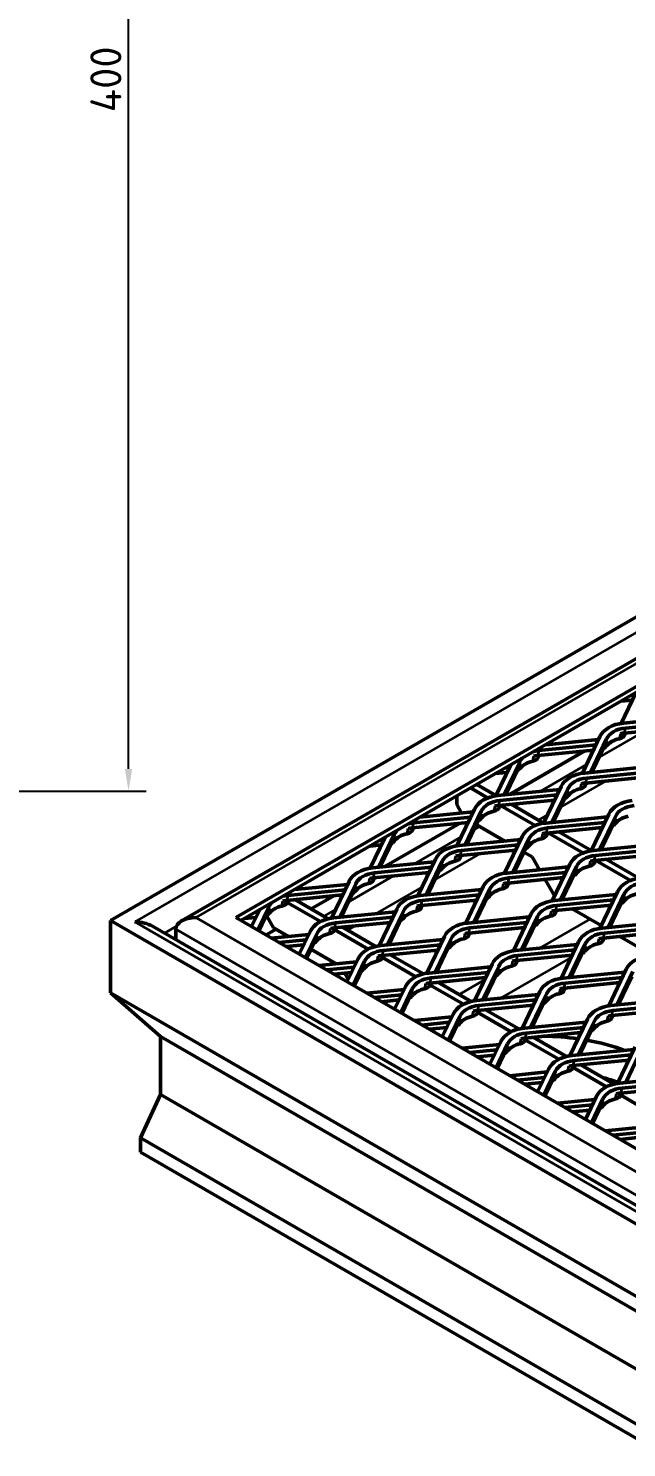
# Model space of a CAD drawing. Header units: millimetres. Extents: x 0 to 1485, y 0 to 1050.
# Drawn here: x 721 to 889.6, y 201 to 600.9 of the extents above; entities that cross this region are included whole.
import ezdxf

# ---------------------------------------------------------------- set-up
doc = ezdxf.new("R2010")
doc.units = ezdxf.units.MM
doc.header["$LTSCALE"] = 2.5
for name, color, linetype, lineweight in [('Bemaßung (ISO)', 7, 'Continuous', 25), ('Sichtbar (ISO)', 7, 'Continuous', 50), ('Sichtbar schmal (ISO)', 7, 'Continuous', 35)]:
    doc.layers.add(name, color=color, linetype=linetype, lineweight=lineweight)
doc.styles.add('TXT 3_5', font='isocpeur.ttf')
doc.dimstyles.new('Anrin Standard (DIN)', dxfattribs={"dimscale": 2.5, "dimtxt": 3.5, "dimasz": 2.5, "dimexe": 2, "dimexo": 0, "dimgap": 0.8, "dimtad": 1, "dimrnd": 1e-08, "dimtxsty": 'TXT 3_5', "dimcen": 0.09, "dimdle": 10, "dimclrd": 256, "dimclre": 256, "dimclrt": 256, "dimadec": 0, "dimazin": 2, "dimtfac": 0.714286, "dimtmove": 0, "dimatfit": 3, "dimfxl": 1, "dimtolj": 1, "dimlwd": -1, "dimlwe": -1, "dimarcsym": 0})

# ---------------------------------------------------------------- blocks, each defined once
blk = doc.blocks.new('*D18')
at = {"layer": 'Bemaßung (ISO)', "transparency": 16777216}
for p, q in [((706.71, 786.01), (754.21, 786.01)), ((749.21, 392.26), (749.21, 779.76)), ((706.71, 386.01), (754.21, 386.01))]:
    blk.add_line(p, q, dxfattribs=at)
for points in [[(748.17, 779.76), (750.26, 779.76), (749.21, 786.01)], [(748.17, 392.26), (750.26, 392.26), (749.21, 386.01)]]:
    blk.add_solid(points, dxfattribs=at)
at = {"layer": 'Defpoints', "color": 0, "transparency": 16777216}
for p in [(706.71, 786.01), (749.21, 786.01), (706.71, 386.01)]:
    blk.add_point(p, dxfattribs=at)
at = {"layer": 'Bemaßung (ISO)', "transparency": 16777216, "insert": (738.46, 577.26), "char_height": 8.75, "attachment_point": 1, "rotation": 90, "style": 'TXT 3_5'}
blk.add_mtext('\\A1;400', dxfattribs=at)

msp = doc.modelspace()

# ---------------------------------------------------------------- linework, layer by layer
at = {"layer": 'Sichtbar (ISO)'}
for p, q in [((1166.9679, 593.6837), (744.118, 349.5513)), ((764.1597, 349.4112), (1168.3821, 582.7891)), ((1168.3821, 574.9043), (779.4734, 350.3678)), ((1168.3821, 573.2713), (780.8876, 349.5513)), ((892.2429, 413.8423), (888.052, 405.0984)), ((887.9021, 411.3361), (891.1971, 411.6603)), ((888.6693, 405.1747), (906.0615, 406.8858)), ((888.9308, 402.3588), (904.6321, 403.9036)), ((905.3339, 405.3678), (889.2286, 403.7833)), ((881.6663, 400.558), (866.6801, 399.0836)), ((877.0918, 391.0138), (882.0464, 401.351)), ((883.9303, 400.7244), (879.392, 391.2557)), ((889.0564, 401.8335), (889.3268, 402.3978)), ((856.5723, 385.0829), (877.7943, 397.3354)), ((864.5356, 396.031), (880.2369, 397.5757)), ((864.6612, 395.5057), (864.9316, 396.07)), ((864.8334, 397.4555), (880.9387, 399.04)), ((879.796, 391.2955), (883.6325, 399.2999)), ((856.8876, 393.4299), (852.6966, 384.686)), ((854.9968, 384.9279), (859.5351, 394.3965)), ((855.4009, 384.9676), (859.2374, 392.972)), ((856.5436, 392.7121), (855.4597, 392.6055)), ((895.1013, 392.8012), (877.7091, 391.0902)), ((852.7375, 384.7711), (847.3138, 387.9025)), ((852.5467, 390.9237), (855.8417, 391.2479)), ((877.9707, 388.2743), (893.672, 389.819)), ((878.0962, 387.749), (878.3667, 388.3132)), ((878.2684, 389.6988), (894.3738, 391.2832)), ((841.6988, 382.2111), (841.6988, 384.6606)), ((845.546, 386.8818), (850.3912, 384.0845)), ((853.314, 384.7623), (870.7062, 386.4734)), ((869.9786, 384.9554), (853.8732, 383.3709)), ((871.0863, 387.2665), (866.1317, 376.9292)), ((868.4318, 377.1712), (872.9701, 386.6398)), ((868.8359, 377.2109), (872.6724, 385.2153)), ((846.311, 380.1455), (831.3248, 378.6712)), ((843.0751, 379.8272), (841.6988, 382.2111)), ((841.7365, 370.6014), (846.6911, 380.9386)), ((848.5749, 380.312), (844.0366, 370.8433)), ((853.5755, 381.9464), (869.2768, 383.4911)), ((853.701, 381.4211), (853.9715, 381.9854)), ((854.0189, 381.9901), (863.8262, 376.3278)), ((866.1725, 377.0144), (857.0396, 382.2872)), ((821.217, 364.6705), (842.4389, 376.923)), ((829.1803, 375.6186), (844.8816, 377.1633)), ((829.478, 377.0431), (845.5834, 378.6276)), ((844.4407, 370.8831), (848.2772, 378.8875)), ((855.2372, 371.9452), (847.1795, 376.5973)), ((866.749, 377.0056), (884.1412, 378.7167)), ((883.4136, 377.1987), (867.3082, 375.6142)), ((884.5213, 379.5097), (879.5667, 369.1725)), ((881.8668, 369.4144), (886.4051, 378.8831)), ((882.2709, 369.4542), (886.1074, 377.4586)), ((821.5322, 373.0175), (817.3413, 364.2735)), ((819.6414, 364.5155), (824.1797, 373.9841)), ((820.0455, 364.5552), (823.882, 372.5596)), ((821.1882, 372.2997), (820.1043, 372.1931)), ((829.3058, 375.0933), (829.5763, 375.6575)), ((859.746, 372.3888), (842.3538, 370.6778)), ((855.1715, 362.8447), (860.1261, 373.1819)), ((862.01, 372.5552), (857.4716, 363.0866)), ((867.0105, 374.1897), (882.7118, 375.7344)), ((867.136, 373.6644), (867.4065, 374.2287)), ((867.4539, 374.2333), (877.2612, 368.5711)), ((879.6075, 369.2577), (870.4747, 374.5305)), ((817.1914, 370.5113), (820.4864, 370.8354)), ((842.6153, 367.8619), (858.3166, 369.4066)), ((842.7409, 367.3366), (843.0113, 367.9008)), ((842.9131, 369.2864), (859.0184, 370.8708)), ((857.8757, 363.1264), (861.7122, 371.1307)), ((862.912, 367.5142), (860.6146, 368.8406)), ((880.184, 369.2489), (897.5762, 370.96)), ((880.4455, 366.433), (896.1468, 367.9777)), ((896.8486, 369.442), (880.7433, 367.8575)), ((817.9586, 364.3499), (835.3508, 366.061)), ((834.6233, 364.543), (818.5179, 362.9585)), ((835.7309, 366.854), (830.7763, 356.5168)), ((833.0765, 356.7587), (837.6148, 366.2274)), ((833.4805, 356.7985), (837.317, 364.8029)), ((873.181, 364.6321), (855.7888, 362.921)), ((865.0384, 363.831), (862.912, 367.5142)), ((868.6065, 355.088), (873.5612, 365.4252)), ((875.445, 364.7985), (870.9067, 355.3299)), ((880.5711, 365.9077), (880.8415, 366.472)), ((880.8889, 366.4766), (890.6962, 360.8144)), ((893.0425, 361.501), (883.9097, 366.7738)), ((806.3811, 350.189), (811.3358, 360.5262)), ((813.2196, 359.8995), (808.6813, 350.4309)), ((818.2201, 361.534), (833.9214, 363.0787)), ((818.3457, 361.0087), (818.6161, 361.573)), ((856.0504, 360.1051), (871.7516, 361.6499)), ((856.1759, 359.5798), (856.4463, 360.1441)), ((856.3481, 361.5296), (872.4535, 363.1141)), ((869.2777, 356.4884), (866.5909, 361.1421)), ((871.3108, 355.3696), (875.1473, 363.374)), ((793.825, 355.2062), (809.5263, 356.7509)), ((794.1227, 356.6307), (810.2281, 358.2151)), ((810.9556, 359.7331), (795.9694, 358.2588)), ((800.6448, 352.7931), (807.0836, 356.5106)), ((809.0854, 350.4707), (812.9219, 358.475)), ((831.3936, 356.5932), (848.7858, 358.3043)), ((848.0583, 356.7863), (831.9529, 355.2018)), ((849.166, 359.0973), (844.2114, 348.7601)), ((846.5115, 349.002), (851.0498, 358.4707)), ((846.9156, 349.0418), (850.7521, 357.0462)), ((886.6161, 356.8754), (869.2239, 355.1643)), ((882.0416, 347.3312), (886.9962, 357.6685)), ((888.88, 357.0418), (884.3417, 347.5732)), ((786.1769, 352.6051), (783.884, 347.8213)), ((785.8329, 351.8873), (784.749, 351.7807)), ((785.5948, 346.8335), (788.8244, 353.5717)), ((785.8964, 346.6594), (788.5267, 352.1472)), ((793.9255, 354.6312), (803.2772, 349.232)), ((793.9505, 354.6809), (794.221, 355.2451)), ((805.4597, 350.0132), (796.0808, 355.4281)), ((824.3907, 351.9764), (806.9985, 350.2653)), ((819.8162, 342.4323), (824.7708, 352.7695)), ((826.6546, 352.1428), (822.1163, 342.6742)), ((831.6552, 353.7773), (847.3565, 355.322)), ((831.7807, 353.252), (832.0512, 353.8163)), ((869.4854, 352.3484), (885.1867, 353.8931)), ((869.6109, 351.8231), (869.8814, 352.3874)), ((869.7831, 353.7729), (885.8885, 355.3574)), ((882.407, 348.0937), (874.2293, 352.8151)), ((884.7458, 347.6129), (888.5823, 355.6173)), ((744.118, 349.5513), (744.118, 329.1389)), ((744.118, 349.5513), (1026.9607, 186.2519)), ((1026.2536, 191.8951), (755.9633, 347.9473)), ((1025.5465, 208.2974), (779.4734, 350.3678)), ((781.8361, 350.0989), (785.1311, 350.423)), ((790.08, 347.51), (788.0892, 350.9581)), ((807.26, 347.4494), (822.9613, 348.9942)), ((807.5577, 348.874), (823.6631, 350.4584)), ((822.5204, 342.7139), (826.3569, 350.7183)), ((844.8287, 348.8365), (862.2209, 350.5475)), ((861.4933, 349.0296), (845.3879, 347.4451)), ((862.601, 351.3406), (857.6464, 341.0034)), ((859.9465, 341.2453), (864.4848, 350.714)), ((860.3506, 341.2851), (864.1871, 349.2895)), ((900.0511, 349.1187), (882.6589, 347.4076)), ((762.5028, 344.1717), (762.5028, 347.1018)), ((787.9587, 345.4688), (790.7871, 347.1018)), ((789.4451, 344.6106), (799.9955, 345.6486)), ((794.2783, 345.0861), (790.08, 347.51)), ((799.2679, 344.1306), (791.5856, 343.3748)), ((800.3756, 346.4416), (797.3191, 340.0645)), ((799.0298, 339.0768), (802.2594, 345.815)), ((799.3314, 338.9027), (801.9617, 344.3905)), ((807.3606, 346.8745), (816.7122, 341.4753)), ((807.3855, 346.9241), (807.656, 347.4884)), ((818.8947, 342.2565), (809.5158, 347.6714)), ((837.8257, 344.2197), (820.4335, 342.5086)), ((833.2512, 334.6755), (838.2058, 345.0128)), ((840.0896, 344.3861), (835.5513, 334.9175)), ((845.0902, 346.0206), (860.7915, 347.5653)), ((845.2157, 345.4953), (845.4862, 346.0595)), ((882.9204, 344.5917), (898.6217, 346.1364)), ((883.046, 344.0664), (883.3164, 344.6307)), ((883.2181, 346.0162), (899.3235, 347.6007)), ((895.8421, 340.337), (887.6644, 345.0584)), ((793.6503, 342.1827), (798.5661, 342.6663)), ((798.5452, 342.6226), (798.4836, 342.6582)), ((807.7134, 337.3294), (800.5575, 341.4608)), ((820.695, 339.6927), (836.3963, 341.2374)), ((820.9927, 341.1172), (837.0981, 342.7017)), ((832.3297, 334.4998), (822.9509, 339.9147)), ((835.9554, 334.9572), (839.7919, 342.9616)), ((858.2637, 341.0798), (875.6559, 342.7908)), ((874.9283, 341.2728), (858.823, 339.6884)), ((876.036, 343.5839), (871.0814, 333.2467)), ((873.3815, 333.4886), (877.9199, 342.9572)), ((873.7856, 333.5283), (877.6221, 341.5327)), ((802.8801, 336.8539), (813.4305, 337.8918)), ((812.7029, 336.3739), (805.0206, 335.6181)), ((813.8106, 338.6849), (810.7541, 332.3078)), ((812.4649, 331.3201), (815.6945, 338.0583)), ((812.7665, 331.146), (815.3967, 336.6338)), ((820.7956, 339.1178), (830.1473, 333.7186)), ((820.8206, 339.1674), (821.091, 339.7317)), ((851.2607, 336.463), (833.8685, 334.7519)), ((846.6862, 326.9188), (851.6408, 337.256)), ((853.5247, 336.6294), (848.9864, 327.1607)), ((858.5252, 338.2639), (874.2265, 339.8086)), ((858.6508, 337.7386), (858.9212, 338.3028)), ((807.0854, 334.426), (812.0011, 334.9096)), ((811.1309, 333.0941), (810.1859, 334.731)), ((834.13, 331.936), (849.8313, 333.4807)), ((834.2556, 331.4107), (834.526, 331.975)), ((834.4278, 333.3605), (850.5332, 334.945)), ((845.7648, 326.743), (836.3859, 332.1579)), ((849.3905, 327.2005), (853.2269, 335.2049)), ((871.6987, 333.323), (889.0909, 335.0341)), ((871.9603, 330.5071), (887.6616, 332.0519)), ((888.3634, 333.5161), (872.258, 331.9316)), ((889.4711, 335.8272), (884.5164, 325.49)), ((886.8166, 325.7319), (891.3549, 335.2005)), ((887.2207, 325.7716), (891.0572, 333.776)), ((758.2602, 316.8914), (744.118, 329.1389)), ((1026.9607, 165.8395), (744.118, 329.1389)), ((816.3151, 329.0972), (826.8655, 330.1351)), ((826.138, 328.6171), (818.4556, 327.8613)), ((827.2457, 330.9282), (824.1891, 324.5511)), ((825.8999, 323.5634), (829.1295, 330.3015)), ((826.2015, 323.3893), (828.8318, 328.877)), ((834.2306, 331.361), (843.5823, 325.9619)), ((864.6958, 328.7063), (847.3035, 326.9952)), ((860.1213, 319.1621), (865.0759, 329.4993)), ((866.9597, 328.8727), (862.4214, 319.404)), ((872.0858, 329.9818), (872.3563, 330.5461)), ((820.5204, 326.6693), (825.4362, 327.1529)), ((847.5651, 324.1793), (863.2664, 325.724)), ((847.6906, 323.654), (847.9611, 324.2183)), ((847.8628, 325.6038), (863.9682, 327.1883)), ((859.1998, 318.9863), (849.8209, 324.4012)), ((862.8255, 319.4438), (866.662, 327.4482)), ((885.1338, 325.5663), (902.526, 327.2774)), ((885.3953, 322.7504), (901.0966, 324.2951)), ((901.7984, 325.7594), (885.693, 324.1749)), ((829.7502, 321.3404), (840.3006, 322.3784)), ((839.573, 320.8604), (831.8907, 320.1046)), ((840.6807, 323.1715), (837.6242, 316.7944)), ((839.3349, 315.8067), (842.5645, 322.5448)), ((839.6365, 315.6326), (842.2668, 321.1203)), ((847.6657, 323.6043), (857.0173, 318.2051)), ((878.1308, 320.9495), (860.7386, 319.2385)), ((873.5563, 311.4054), (878.5109, 321.7426)), ((880.3947, 321.116), (875.8564, 311.6473)), ((885.5208, 322.2251), (885.7913, 322.7894)), ((758.2602, 300.5615), (758.2602, 316.8914)), ((1026.9607, 161.7571), (758.2602, 316.8914)), ((833.9554, 318.9125), (838.8712, 319.3962)), ((861.0001, 316.4226), (876.7014, 317.9673)), ((861.1256, 315.8973), (861.3961, 316.4615)), ((861.2978, 317.8471), (877.4032, 319.4315)), ((872.6348, 311.2296), (863.256, 316.6445)), ((876.2605, 311.6871), (880.097, 319.6915)), ((843.1852, 313.5837), (853.7356, 314.6217)), ((853.008, 313.1037), (845.3257, 312.3479)), ((854.1157, 315.4148), (851.0592, 309.0377)), ((852.77, 308.05), (855.9995, 314.7881)), ((853.0715, 307.8758), (855.7018, 313.3636)), ((861.1007, 315.8476), (870.4523, 310.4484)), ((891.5658, 313.1928), (874.1736, 311.4818)), ((886.9913, 303.6487), (891.9459, 313.9859)), ((893.8298, 313.3592), (889.2915, 303.8906)), ((847.3904, 311.1558), (852.3062, 311.6394)), ((874.4351, 308.6659), (890.1364, 310.2106)), ((874.5357, 308.0909), (883.8874, 302.6917)), ((874.5607, 308.1406), (874.8311, 308.7048)), ((874.7329, 310.0904), (890.8382, 311.6748)), ((886.0699, 303.4729), (876.691, 308.8878)), ((856.6202, 305.827), (867.1706, 306.865)), ((866.4431, 305.347), (858.7607, 304.5912)), ((867.5507, 307.658), (864.4942, 301.281)), ((866.205, 300.2932), (869.4346, 307.0314)), ((866.5066, 300.1191), (869.1368, 305.6069)), ((905.0008, 305.4361), (887.6086, 303.725)), ((888.1679, 302.3336), (904.2733, 303.9181)), ((752.6033, 288.314), (758.2602, 300.5615)), ((1026.9607, 145.4271), (758.2602, 300.5615)), ((860.8255, 303.3991), (865.7412, 303.8827)), ((887.8702, 300.9091), (903.5715, 302.4539)), ((887.9707, 300.3342), (897.3224, 294.935)), ((887.9957, 300.3838), (888.2662, 300.9481)), ((870.0552, 298.0703), (880.6057, 299.1083)), ((879.8781, 297.5903), (872.1958, 296.8345)), ((874.2605, 295.6424), (879.1763, 296.126)), ((880.9858, 299.9013), (877.9292, 293.5242)), ((879.64, 292.5365), (882.8696, 299.2747)), ((879.9416, 292.3624), (882.5719, 297.8502)), ((752.6033, 284.2315), (752.6033, 288.314)), ((1026.9607, 129.9137), (752.6033, 288.314)), ((883.4903, 290.3136), (894.0407, 291.3515)), ((893.3131, 289.8335), (885.6308, 289.0778)), ((887.6955, 287.8857), (892.6113, 288.3693)), ((752.6033, 284.2315), (1026.9607, 125.8312))]:
    msp.add_line(p, q, dxfattribs=at)
for centre, major_axis, ratio, start_param, end_param in [((891.4656, 398.2178), (-9.7885, 2.0459), 0.68595823, 5.14148013, 6.11622732), ((891.1679, 396.7933), (-7.8308, 1.6367), 0.68595823, 5.96226963, 6.11622732), ((890.8701, 395.3688), (-7.8308, 1.6367), 0.68595823, 5.29543781, 5.96226963), ((891.4656, 398.2178), (-7.8308, 1.6367), 0.68595823, 5.14148013, 6.11622732), ((886.2306, 402.7735), (2.9365, -0.6138), 0.68595823, 5.29543781, 6.11622732), ((891.1679, 396.7933), (7.8308, -1.6367), 0.68595823, 1.99988748, 2.15384516), ((866.7727, 390.4654), (7.8308, -1.6367), 0.68595823, 1.99988748, 2.15384516), ((867.0704, 391.8899), (7.8308, -1.6367), 0.68595823, 1.99988748, 2.18940182), ((881.1394, 399.8341), (2.9365, -0.6138), 0.68595823, 5.54107457, 5.96226963), ((856.7443, 393.5063), (2.9365, -0.6138), 0.68595823, 5.54107457, 5.96226963), ((866.7727, 390.4654), (-7.8308, 1.6367), 0.68595823, 5.96226963, 6.11622732), ((866.475, 389.0409), (-7.8308, 1.6367), 0.68595823, 5.29543781, 5.96226963), ((867.0704, 391.8899), (-7.8308, 1.6367), 0.68595823, 5.92671297, 6.11622732), ((861.8354, 396.4457), (2.9365, -0.6138), 0.68595823, 5.29543781, 6.11622732), ((880.5054, 384.1332), (-9.7885, 2.0459), 0.68595823, 5.14148013, 6.11622732), ((880.5054, 384.1332), (-7.8308, 1.6367), 0.68595823, 5.14148013, 6.11622732), ((880.2077, 382.7087), (7.8308, -1.6367), 0.68595823, 1.99988748, 2.15384516), ((856.1103, 377.8054), (-9.7885, 2.0459), 0.68595823, 5.14148013, 6.11622732), ((870.1793, 385.7496), (2.9365, -0.6138), 0.68595823, 5.54107457, 5.96226963), ((880.2077, 382.7087), (-7.8308, 1.6367), 0.68595823, 5.96226963, 6.11622732), ((879.91, 381.2842), (-7.8308, 1.6367), 0.68595823, 5.29543781, 5.96226963), ((875.2705, 388.6889), (2.9365, -0.6138), 0.68595823, 5.29543781, 6.11622732), ((855.5148, 374.9564), (-7.8308, 1.6367), 0.68595823, 5.29543781, 5.96226963), ((856.1103, 377.8054), (-7.8308, 1.6367), 0.68595823, 5.14148013, 6.11622732), ((850.8753, 382.3611), (2.9365, -0.6138), 0.68595823, 5.29543781, 6.11622732), ((855.8125, 376.3809), (7.8308, -1.6367), 0.68595823, 1.99988748, 2.15384516), ((893.9405, 376.3765), (-9.7885, 2.0459), 0.68595823, 5.14148013, 6.11622732), ((893.9405, 376.3765), (-7.8308, 1.6367), 0.68595823, 5.14148013, 6.11622732), ((831.7151, 371.4775), (7.8308, -1.6367), 0.68595823, 1.99988748, 2.18940182), ((845.7841, 379.4217), (2.9365, -0.6138), 0.68595823, 5.54107457, 5.96226963), ((855.8125, 376.3809), (-7.8308, 1.6367), 0.68595823, 5.96226963, 6.11622732), ((869.5453, 370.0487), (-9.7885, 2.0459), 0.68595823, 5.14148013, 6.11622732), ((883.6143, 377.9928), (2.9365, -0.6138), 0.68595823, 5.54107457, 5.96226963), ((893.6427, 374.952), (-7.8308, 1.6367), 0.68595823, 5.96226963, 6.11622732), ((893.345, 373.5275), (-7.8308, 1.6367), 0.68595823, 5.29543781, 5.96226963), ((831.4173, 370.053), (-7.8308, 1.6367), 0.68595823, 5.96226963, 6.11622732), ((831.1196, 368.6285), (-7.8308, 1.6367), 0.68595823, 5.29543781, 5.96226963), ((831.7151, 371.4775), (-7.8308, 1.6367), 0.68595823, 5.92671297, 6.11622732), ((826.4801, 376.0332), (2.9365, -0.6138), 0.68595823, 5.29543781, 6.11622732), ((831.4173, 370.053), (7.8308, -1.6367), 0.68595823, 1.99988748, 2.15384516), ((868.9498, 367.1997), (-7.8308, 1.6367), 0.68595823, 5.29543781, 5.96226963), ((869.5453, 370.0487), (-7.8308, 1.6367), 0.68595823, 5.14148013, 6.11622732), ((864.3103, 374.6044), (2.9365, -0.6138), 0.68595823, 5.29543781, 6.11622732), ((869.2476, 368.6242), (7.8308, -1.6367), 0.68595823, 1.99988748, 2.15384516), ((821.3889, 373.0939), (2.9365, -0.6138), 0.68595823, 5.54107457, 5.96226963), ((845.1501, 363.7208), (-9.7885, 2.0459), 0.68595823, 5.14148013, 6.11622732), ((845.1501, 363.7208), (-7.8308, 1.6367), 0.68595823, 5.14148013, 6.11622732), ((859.2191, 371.665), (2.9365, -0.6138), 0.68595823, 5.54107457, 5.96226963), ((869.2476, 368.6242), (-7.8308, 1.6367), 0.68595823, 5.96226963, 6.11622732), ((882.9803, 362.2919), (-9.7885, 2.0459), 0.68595823, 5.14148013, 6.11622732), ((820.7549, 357.393), (-9.7885, 2.0459), 0.68595823, 5.14148013, 6.11622732), ((834.8239, 365.3371), (2.9365, -0.6138), 0.68595823, 5.54107457, 5.96226963), ((844.8524, 362.2963), (-7.8308, 1.6367), 0.68595823, 5.96226963, 6.11622732), ((844.5546, 360.8718), (-7.8308, 1.6367), 0.68595823, 5.29543781, 5.96226963), ((839.9151, 368.2765), (2.9365, -0.6138), 0.68595823, 5.29543781, 6.11622732), ((844.8524, 362.2963), (7.8308, -1.6367), 0.68595823, 1.99988748, 2.15384516), ((882.6826, 360.8674), (-7.8308, 1.6367), 0.68595823, 5.96226963, 6.11622732), ((882.3849, 359.4429), (-7.8308, 1.6367), 0.68595823, 5.29543781, 5.96226963), ((882.9803, 362.2919), (-7.8308, 1.6367), 0.68595823, 5.14148013, 6.11622732), ((877.7453, 366.8477), (2.9365, -0.6138), 0.68595823, 5.29543781, 6.11622732), ((882.6826, 360.8674), (7.8308, -1.6367), 0.68595823, 1.99988748, 2.15384516), ((820.1595, 354.544), (-7.8308, 1.6367), 0.68595823, 5.29543781, 5.96226963), ((820.7549, 357.393), (-7.8308, 1.6367), 0.68595823, 5.14148013, 6.11622732), ((815.5199, 361.9487), (2.9365, -0.6138), 0.68595823, 5.29543781, 6.11622732), ((820.4572, 355.9685), (7.8308, -1.6367), 0.68595823, 1.99988748, 2.15384516), ((858.5851, 355.9641), (-9.7885, 2.0459), 0.68595823, 5.14148013, 6.11622732), ((858.5851, 355.9641), (-7.8308, 1.6367), 0.68595823, 5.14148013, 6.11622732), ((858.2874, 354.5396), (7.8308, -1.6367), 0.68595823, 1.99988748, 2.15384516), ((872.6542, 363.9083), (2.9365, -0.6138), 0.68595823, 5.54107457, 5.96226963), ((896.4153, 354.5352), (-9.7885, 2.0459), 0.68595823, 5.14148013, 6.11622732), ((896.4153, 354.5352), (-7.8308, 1.6367), 0.68595823, 5.14148013, 6.11622732), ((796.3597, 351.0651), (7.8308, -1.6367), 0.68595823, 1.99988748, 2.18940182), ((810.4288, 359.0093), (2.9365, -0.6138), 0.68595823, 5.54107457, 5.96226963), ((820.4572, 355.9685), (-7.8308, 1.6367), 0.68595823, 5.96226963, 6.11622732), ((834.1899, 349.6362), (-9.7885, 2.0459), 0.68595823, 5.14148013, 6.11622732), ((848.259, 357.5804), (2.9365, -0.6138), 0.68595823, 5.54107457, 5.96226963), ((858.2874, 354.5396), (-7.8308, 1.6367), 0.68595823, 5.96226963, 6.11622732), ((857.9897, 353.1151), (-7.8308, 1.6367), 0.68595823, 5.29543781, 5.96226963), ((853.3501, 360.5198), (2.9365, -0.6138), 0.68595823, 5.29543781, 6.11622732), ((896.1176, 353.1107), (-7.8308, 1.6367), 0.68595823, 5.96226963, 6.11622732), ((895.8199, 351.6862), (-7.8308, 1.6367), 0.68595823, 5.29543781, 5.96226963), ((796.062, 349.6406), (-7.8308, 1.6367), 0.68595823, 5.96226963, 6.11622732), ((795.7643, 348.2161), (-7.8308, 1.6367), 0.68595823, 5.29543781, 5.96226963), ((796.3597, 351.0651), (-7.8308, 1.6367), 0.68595823, 5.92671297, 6.11622732), ((791.1247, 355.6208), (2.9365, -0.6138), 0.68595823, 5.29543781, 6.11622732), ((796.062, 349.6406), (7.8308, -1.6367), 0.68595823, 1.99988748, 2.15384516), ((833.5945, 346.7872), (-7.8308, 1.6367), 0.68595823, 5.29543781, 5.96226963), ((834.1899, 349.6362), (-7.8308, 1.6367), 0.68595823, 5.14148013, 6.11622732), ((828.955, 354.192), (2.9365, -0.6138), 0.68595823, 5.29543781, 6.11622732), ((833.8922, 348.2117), (7.8308, -1.6367), 0.68595823, 1.99988748, 2.15384516), ((872.0202, 348.2074), (-9.7885, 2.0459), 0.68595823, 5.14148013, 6.11622732), ((872.0202, 348.2074), (-7.8308, 1.6367), 0.68595823, 5.14148013, 6.11622732), ((871.7224, 346.7829), (7.8308, -1.6367), 0.68595823, 1.99988748, 2.15384516), ((886.0892, 356.1516), (2.9365, -0.6138), 0.68595823, 5.54107457, 5.96226963), ((750.9633, 345.0605), (7.0711, 0), 0.57735027, 0.78539816, 1.57079633), ((768.1597, 347.1018), (5.6569, 0), 0.57735027, 1.57079633, 3.14159265), ((786.0336, 352.6814), (2.9365, -0.6138), 0.68595823, 5.54107457, 5.96226963), ((809.7948, 343.3084), (-9.7885, 2.0459), 0.68595823, 5.14148013, 6.11622732), ((809.7948, 343.3084), (-7.8308, 1.6367), 0.68595823, 5.14148013, 6.11622732), ((823.8638, 351.2526), (2.9365, -0.6138), 0.68595823, 5.54107457, 5.96226963), ((833.8922, 348.2117), (-7.8308, 1.6367), 0.68595823, 5.96226963, 6.11622732), ((847.625, 341.8795), (-9.7885, 2.0459), 0.68595823, 5.14148013, 6.11622732), ((861.694, 349.8237), (2.9365, -0.6138), 0.68595823, 5.54107457, 5.96226963), ((871.7224, 346.7829), (-7.8308, 1.6367), 0.68595823, 5.96226963, 6.11622732), ((871.4247, 345.3584), (-7.8308, 1.6367), 0.68595823, 5.29543781, 5.96226963), ((866.7852, 352.7631), (2.9365, -0.6138), 0.68595823, 5.29543781, 6.11622732), ((809.497, 341.8839), (-7.8308, 1.6367), 0.68595823, 5.96226963, 6.11622732), ((809.1993, 340.4594), (-7.8308, 1.6367), 0.68595823, 5.29543781, 5.96226963), ((804.5598, 347.8641), (2.9365, -0.6138), 0.68595823, 5.29543781, 6.11622732), ((809.497, 341.8839), (7.8308, -1.6367), 0.68595823, 1.99988748, 2.15384516), ((847.0295, 339.0305), (-7.8308, 1.6367), 0.68595823, 5.29543781, 5.96226963), ((847.625, 341.8795), (-7.8308, 1.6367), 0.68595823, 5.14148013, 6.11622732), ((842.39, 346.4352), (2.9365, -0.6138), 0.68595823, 5.29543781, 6.11622732), ((847.3272, 340.455), (7.8308, -1.6367), 0.68595823, 1.99988748, 2.15384516), ((885.4552, 340.4507), (-9.7885, 2.0459), 0.68595823, 5.14148013, 6.11622732), ((885.4552, 340.4507), (-7.8308, 1.6367), 0.68595823, 5.14148013, 6.11622732), ((880.2202, 345.0064), (2.9365, -0.6138), 0.68595823, 5.29543781, 6.11622732), ((885.1575, 339.0262), (7.8308, -1.6367), 0.68595823, 1.99988748, 2.15384516), ((799.4686, 344.9247), (2.9365, -0.6138), 0.68595823, 5.54107457, 5.96226963), ((823.2298, 335.5517), (-9.7885, 2.0459), 0.68595823, 5.14148013, 6.11622732), ((823.2298, 335.5517), (-7.8308, 1.6367), 0.68595823, 5.14148013, 6.11622732), ((837.2988, 343.4959), (2.9365, -0.6138), 0.68595823, 5.54107457, 5.96226963), ((847.3272, 340.455), (-7.8308, 1.6367), 0.68595823, 5.96226963, 6.11622732), ((861.06, 334.1228), (-9.7885, 2.0459), 0.68595823, 5.14148013, 6.11622732), ((875.129, 342.067), (2.9365, -0.6138), 0.68595823, 5.54107457, 5.96226963), ((885.1575, 339.0262), (-7.8308, 1.6367), 0.68595823, 5.96226963, 6.11622732), ((884.8597, 337.6016), (-7.8308, 1.6367), 0.68595823, 5.29543781, 5.96226963), ((812.9036, 337.168), (2.9365, -0.6138), 0.68595823, 5.54107457, 5.96226963), ((822.9321, 334.1272), (-7.8308, 1.6367), 0.68595823, 5.96226963, 6.11622732), ((822.6343, 332.7027), (-7.8308, 1.6367), 0.68595823, 5.29543781, 5.96226963), ((817.9948, 340.1074), (2.9365, -0.6138), 0.68595823, 5.29543781, 6.11622732), ((822.9321, 334.1272), (7.8308, -1.6367), 0.68595823, 1.99988748, 2.15384516), ((860.7623, 332.6983), (-7.8308, 1.6367), 0.68595823, 5.96226963, 6.11622732), ((860.4645, 331.2738), (-7.8308, 1.6367), 0.68595823, 5.29543781, 5.96226963), ((861.06, 334.1228), (-7.8308, 1.6367), 0.68595823, 5.14148013, 6.11622732), ((855.825, 338.6785), (2.9365, -0.6138), 0.68595823, 5.29543781, 6.11622732), ((860.7623, 332.6983), (7.8308, -1.6367), 0.68595823, 1.99988748, 2.15384516), ((898.8902, 332.6939), (-9.7885, 2.0459), 0.68595823, 5.14148013, 6.11622732), ((836.6648, 327.795), (-9.7885, 2.0459), 0.68595823, 5.14148013, 6.11622732), ((836.6648, 327.795), (-7.8308, 1.6367), 0.68595823, 5.14148013, 6.11622732), ((836.3671, 326.3705), (7.8308, -1.6367), 0.68595823, 1.99988748, 2.15384516), ((850.7339, 335.7391), (2.9365, -0.6138), 0.68595823, 5.54107457, 5.96226963), ((874.495, 326.3661), (-9.7885, 2.0459), 0.68595823, 5.14148013, 6.11622732), ((874.495, 326.3661), (-7.8308, 1.6367), 0.68595823, 5.14148013, 6.11622732), ((826.3387, 329.4113), (2.9365, -0.6138), 0.68595823, 5.54107457, 5.96226963), ((836.3671, 326.3705), (-7.8308, 1.6367), 0.68595823, 5.96226963, 6.11622732), ((836.0694, 324.946), (-7.8308, 1.6367), 0.68595823, 5.29543781, 5.96226963), ((831.4298, 332.3507), (2.9365, -0.6138), 0.68595823, 5.29543781, 6.11622732), ((874.1973, 324.9416), (-7.8308, 1.6367), 0.68595823, 5.96226963, 6.11622732), ((873.8996, 323.5171), (-7.8308, 1.6367), 0.68595823, 5.29543781, 5.96226963), ((869.26, 330.9218), (2.9365, -0.6138), 0.68595823, 5.29543781, 6.11622732), ((874.1973, 324.9416), (7.8308, -1.6367), 0.68595823, 1.99988748, 2.15384516), ((850.0998, 320.0382), (-9.7885, 2.0459), 0.68595823, 5.14148013, 6.11622732), ((850.0998, 320.0382), (-7.8308, 1.6367), 0.68595823, 5.14148013, 6.11622732), ((849.8021, 318.6137), (7.8308, -1.6367), 0.68595823, 1.99988748, 2.15384516), ((864.1689, 327.9824), (2.9365, -0.6138), 0.68595823, 5.54107457, 5.96226963), ((887.9301, 318.6094), (-9.7885, 2.0459), 0.68595823, 5.14148013, 6.11622732), ((887.9301, 318.6094), (-7.8308, 1.6367), 0.68595823, 5.14148013, 6.11622732), ((839.7737, 321.6546), (2.9365, -0.6138), 0.68595823, 5.54107457, 5.96226963), ((849.8021, 318.6137), (-7.8308, 1.6367), 0.68595823, 5.96226963, 6.11622732), ((849.5044, 317.1892), (-7.8308, 1.6367), 0.68595823, 5.29543781, 5.96226963), ((844.8649, 324.594), (2.9365, -0.6138), 0.68595823, 5.29543781, 6.11622732), ((887.6323, 317.1849), (-7.8308, 1.6367), 0.68595823, 5.96226963, 6.11622732), ((887.3346, 315.7604), (-7.8308, 1.6367), 0.68595823, 5.29543781, 5.96226963), ((882.6951, 323.1651), (2.9365, -0.6138), 0.68595823, 5.29543781, 6.11622732), ((887.6323, 317.1849), (7.8308, -1.6367), 0.68595823, 1.99988748, 2.15384516), ((863.5349, 312.2815), (-9.7885, 2.0459), 0.68595823, 5.14148013, 6.11622732), ((863.5349, 312.2815), (-7.8308, 1.6367), 0.68595823, 5.14148013, 6.11622732), ((863.2371, 310.857), (7.8308, -1.6367), 0.68595823, 1.99988748, 2.15384516), ((865.7404, 292.3965), (42.5, 0), 0.57735027, 1.33020109, 1.56036413), ((877.6039, 320.2257), (2.9365, -0.6138), 0.68595823, 5.54107457, 5.96226963), ((853.2087, 313.8979), (2.9365, -0.6138), 0.68595823, 5.54107457, 5.96226963), ((863.2371, 310.857), (-7.8308, 1.6367), 0.68595823, 5.96226963, 6.11622732), ((862.9394, 309.4325), (-7.8308, 1.6367), 0.68595823, 5.29543781, 5.96226963), ((858.2999, 316.8372), (2.9365, -0.6138), 0.68595823, 5.29543781, 6.11622732), ((865.7404, 292.3965), (42.5, 0), 0.57735027, 0.99211773, 1.27193032), ((876.9699, 304.5248), (-9.7885, 2.0459), 0.68595823, 5.14148013, 6.11622732), ((876.9699, 304.5248), (-7.8308, 1.6367), 0.68595823, 5.14148013, 6.11622732), ((871.7349, 309.0805), (2.9365, -0.6138), 0.68595823, 5.29543781, 6.11622732), ((876.6722, 303.1003), (7.8308, -1.6367), 0.68595823, 1.99988748, 2.15384516), ((866.6438, 306.1411), (2.9365, -0.6138), 0.68595823, 5.54107457, 5.96226963), ((876.6722, 303.1003), (-7.8308, 1.6367), 0.68595823, 5.96226963, 6.11622732), ((876.3744, 301.6758), (-7.8308, 1.6367), 0.68595823, 5.29543781, 5.96226963), ((865.7404, 284.2315), (-40.2831, 0), 0.57735027, 4.15261183, 4.26967407), ((890.4049, 296.7681), (-9.7885, 2.0459), 0.68595823, 5.14148013, 6.11622732), ((890.4049, 296.7681), (-7.8308, 1.6367), 0.68595823, 5.14148013, 6.11622732), ((885.17, 301.3238), (2.9365, -0.6138), 0.68595823, 5.29543781, 6.11622732), ((890.1072, 295.3436), (7.8308, -1.6367), 0.68595823, 1.99988748, 2.15384516), ((880.0788, 298.3844), (2.9365, -0.6138), 0.68595823, 5.54107457, 5.96226963), ((890.1072, 295.3436), (-7.8308, 1.6367), 0.68595823, 5.96226963, 6.11622732), ((889.8095, 293.9191), (-7.8308, 1.6367), 0.68595823, 5.29543781, 5.96226963)]:
    msp.add_ellipse(centre, major_axis=major_axis, ratio=ratio, start_param=start_param, end_param=end_param, dxfattribs=at)
at = {"layer": 'Sichtbar schmal (ISO)'}
for p, q in [((1167.675, 589.7316), (750.9633, 349.143)), ((1168.3821, 581.4363), (768.1597, 350.3678)), ((894.5932, 402.9159), (881.8353, 395.5501)), ((883.6325, 399.2999), (883.9303, 400.7244)), ((884.091, 400.0408), (883.7933, 398.6163)), ((887.7937, 402.1785), (887.4959, 400.754)), ((888.9308, 402.3588), (889.2286, 403.7833)), ((889.1711, 402.3825), (889.0564, 401.8335)), ((864.8334, 397.4555), (864.5356, 396.031)), ((864.6612, 395.5057), (864.7759, 396.0546)), ((859.5351, 394.3965), (859.2374, 392.972)), ((859.3981, 392.2885), (859.6958, 393.713)), ((863.1008, 394.4262), (863.3985, 395.8507)), ((878.2831, 393.4993), (865.1706, 385.9288)), ((870.8507, 381.4146), (883.7101, 388.8389)), ((876.5358, 386.6695), (876.8335, 388.094)), ((878.2684, 389.6988), (877.9707, 388.2743)), ((878.0962, 387.749), (878.2109, 388.2979)), ((872.9701, 386.6398), (872.6724, 385.2153)), ((872.8331, 384.5317), (873.1308, 385.9562)), ((848.2772, 378.8875), (848.5749, 380.312)), ((852.4383, 381.7661), (852.1406, 380.3416)), ((853.5755, 381.9464), (853.8732, 383.3709)), ((853.8158, 381.9701), (853.701, 381.4211)), ((859.2378, 382.5035), (857.9515, 381.7608)), ((829.478, 377.0431), (829.1803, 375.6186)), ((848.0938, 376.0695), (846.48, 375.1377)), ((848.7357, 379.6284), (848.4379, 378.2039)), ((864.7009, 377.864), (867.2985, 379.3637)), ((886.4051, 378.8831), (886.1074, 377.4586)), ((886.2681, 376.775), (886.5659, 378.1995)), ((824.1797, 373.9841), (823.882, 372.5596)), ((824.0427, 371.876), (824.3405, 373.3005)), ((827.7454, 374.0138), (828.0431, 375.4383)), ((829.3058, 375.0933), (829.4206, 375.6422)), ((842.9278, 373.0869), (829.8153, 365.5164)), ((854.2875, 371.8518), (854.8433, 372.1727)), ((861.7122, 371.1307), (862.01, 372.5552)), ((865.8734, 374.0094), (865.5756, 372.5849)), ((867.0105, 374.1897), (867.3082, 375.6142)), ((867.2508, 374.2134), (867.136, 373.6644)), ((835.4953, 361.0021), (848.3547, 368.4265)), ((842.9131, 369.2864), (842.6153, 367.8619)), ((842.7409, 367.3366), (842.8556, 367.8855)), ((862.1707, 371.8717), (861.873, 370.4472)), ((837.6148, 366.2274), (837.317, 364.8029)), ((837.4778, 364.1193), (837.7755, 365.5438)), ((841.1804, 366.2571), (841.4782, 367.6816)), ((875.1473, 363.374), (875.445, 364.7985)), ((875.6057, 364.115), (875.308, 362.6904)), ((879.3084, 366.2527), (879.0107, 364.8282)), ((880.4455, 366.433), (880.7433, 367.8575)), ((880.6858, 366.4566), (880.5711, 365.9077)), ((823.8825, 362.0911), (811.1246, 354.7253)), ((812.9219, 358.475), (813.2196, 359.8995)), ((817.083, 361.3537), (816.7853, 359.9292)), ((818.2201, 361.534), (818.5179, 362.9585)), ((818.4604, 361.5577), (818.3457, 361.0087)), ((854.6155, 358.5003), (854.9132, 359.9248)), ((856.3481, 361.5296), (856.0504, 360.1051)), ((856.1759, 359.5798), (856.2906, 360.1288)), ((794.1227, 356.6307), (793.825, 355.2062)), ((813.3803, 359.216), (813.0826, 357.7915)), ((818.9322, 351.4394), (831.9432, 358.9513)), ((851.0498, 358.4707), (850.7521, 357.0462)), ((850.9128, 356.3626), (851.2105, 357.7871)), ((888.5823, 355.6173), (888.88, 357.0418)), ((889.0407, 356.3582), (888.743, 354.9337)), ((788.8244, 353.5717), (788.5267, 352.1472)), ((788.6874, 351.4636), (788.9851, 352.8881)), ((792.3901, 353.6014), (792.6878, 355.0259)), ((793.9505, 354.6809), (794.0652, 355.2298)), ((807.5724, 352.6745), (804.2113, 350.7339)), ((826.3569, 350.7183), (826.6546, 352.1428)), ((830.518, 353.597), (830.2203, 352.1725)), ((831.6552, 353.7773), (831.9529, 355.2018)), ((831.8954, 353.8009), (831.7807, 353.252)), ((868.0505, 350.7436), (868.3482, 352.1681)), ((869.7831, 353.7729), (869.4854, 352.3484)), ((869.6109, 351.8231), (869.7257, 352.3721)), ((750.9633, 349.143), (1026.2536, 190.2041)), ((759.3412, 345.997), (762.6872, 347.9288)), ((1025.5465, 201.7654), (768.1597, 350.3678)), ((807.5577, 348.874), (807.26, 347.4494)), ((810.9608, 346.8371), (812.9994, 348.0141)), ((826.8153, 351.4593), (826.5176, 350.0348)), ((864.4848, 350.714), (864.1871, 349.2895)), ((864.3478, 348.6059), (864.6456, 350.0304)), ((879.2012, 349.9446), (864.9936, 341.7418)), ((1025.5465, 195.2334), (762.5028, 347.1018)), ((802.2594, 345.815), (801.9617, 344.3905)), ((802.1224, 343.7069), (802.4202, 345.1314)), ((805.8251, 345.8446), (806.1228, 347.2691)), ((807.3855, 346.9241), (807.5003, 347.4731)), ((839.7919, 342.9616), (840.0896, 344.3861)), ((843.953, 345.8403), (843.6553, 344.4158)), ((845.0902, 346.0206), (845.3879, 347.4451)), ((845.3305, 346.0442), (845.2157, 345.4953)), ((881.4855, 342.9869), (881.7833, 344.4114)), ((883.2181, 346.0162), (882.9204, 344.5917)), ((883.046, 344.0664), (883.1607, 344.6153)), ((883.2477, 344.4872), (883.533, 344.652)), ((800.14, 340.5897), (801.1031, 341.1458)), ((820.9927, 341.1172), (820.695, 339.6927)), ((840.2504, 343.7025), (839.9526, 342.278)), ((877.9199, 342.9572), (877.6221, 341.5327)), ((877.7829, 340.8492), (878.0806, 342.2737)), ((815.6945, 338.0583), (815.3967, 336.6338)), ((815.5575, 335.9502), (815.8552, 337.3747)), ((819.2601, 338.0879), (819.5579, 339.5124)), ((820.8206, 339.1674), (820.9353, 339.7164)), ((853.2269, 335.2049), (853.5247, 336.6294)), ((853.6854, 335.9458), (853.3877, 334.5213)), ((854.1105, 327.6649), (873.8755, 339.0762)), ((857.3881, 338.0836), (857.0903, 336.6591)), ((858.5252, 338.2639), (858.823, 339.6884)), ((858.7655, 338.2875), (858.6508, 337.7386)), ((859.0608, 338.3166), (858.8769, 338.2104)), ((834.4278, 333.3605), (834.13, 331.936)), ((834.2556, 331.4107), (834.3703, 331.9597)), ((849.5048, 332.7994), (842.3898, 328.6916)), ((871.9603, 330.5071), (872.258, 331.9316)), ((829.1295, 330.3015), (828.8318, 328.877)), ((828.9925, 328.1935), (829.2902, 329.618)), ((832.6952, 330.3312), (832.9929, 331.7557)), ((866.662, 327.4482), (866.9597, 328.8727)), ((867.1204, 328.1891), (866.8227, 326.7646)), ((870.8231, 330.3268), (870.5254, 328.9023)), ((872.2005, 330.5308), (872.0858, 329.9818)), ((846.1302, 322.5745), (846.4279, 323.999)), ((847.8628, 325.6038), (847.5651, 324.1793)), ((847.6906, 323.654), (847.8053, 324.2029)), ((885.3953, 322.7504), (885.693, 324.1749)), ((842.5645, 322.5448), (842.2668, 321.1203)), ((842.4275, 320.4368), (842.7253, 321.8613)), ((880.097, 319.6915), (880.3947, 321.116)), ((880.5555, 320.4324), (880.2577, 319.0079)), ((884.2581, 322.5701), (883.9604, 321.1456)), ((885.6356, 322.7741), (885.5208, 322.2251)), ((859.5652, 314.8178), (859.8629, 316.2423)), ((861.2978, 317.8471), (861.0001, 316.4226)), ((861.1256, 315.8973), (861.2404, 316.4462)), ((855.9995, 314.7881), (855.7018, 313.3636)), ((855.8625, 312.68), (856.1603, 314.1045)), ((873.0002, 307.0611), (873.298, 308.4856)), ((874.7329, 310.0904), (874.4351, 308.6659)), ((874.5607, 308.1406), (874.6754, 308.6895)), ((869.4346, 307.0314), (869.1368, 305.6069)), ((869.2976, 304.9233), (869.5953, 306.3478)), ((886.4353, 299.3043), (886.733, 300.7288)), ((888.1679, 302.3336), (887.8702, 300.9091)), ((887.9957, 300.3838), (888.1104, 300.9328)), ((882.8696, 299.2747), (882.5719, 297.8502)), ((882.7326, 297.1666), (883.0303, 298.5911))]:
    msp.add_line(p, q, dxfattribs=at)

# ---------------------------------------------------------------- dimensions: what is measured, and where the dimension line sits
at = {"layer": 'Bemaßung (ISO)'}
dim = msp.add_linear_dim(base=(749.2145, 786.0145), p1=(706.7145, 386.0145), p2=(706.7145, 786.0145), angle=90, dimstyle='Anrin Standard (DIN)', override={"dimgap": 0.8, "dimdec": 2, "dimtol": 0, "dimlim": 0, "dimtp": 0, "dimtm": 0, "dimtdec": 2, "dimtofl": 0, "dimatfit": 1}, dxfattribs=at)
dim.commit()
dim.dimension.update_dxf_attribs({"geometry": '*D18', "text_midpoint": (749.2145, 586.0145), "dimtype": 160})

doc.saveas('drawing.dxf')
